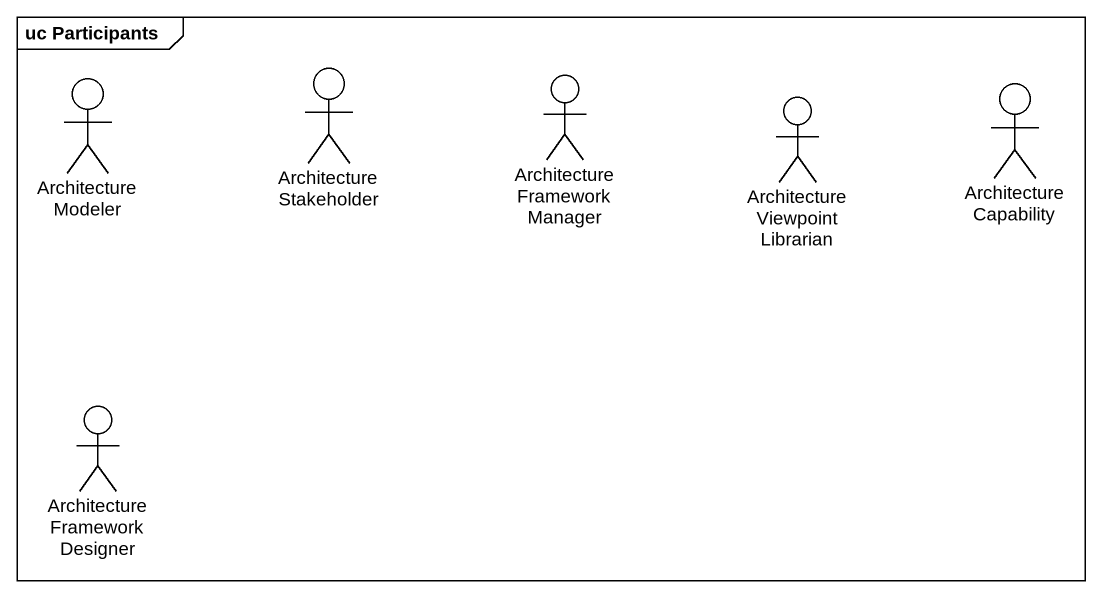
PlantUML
@startuml
mainframe uc Participants
actor "Architecture Modeler" as Architecture_Modeler
actor "Architecture Stakeholder" as Architecture_Stakeholder
actor "Architecture Framework Manager" as Architecture_Framework
actor "Architecture Viewpoint Librarian" as Architecture_Viewpoint
actor "Architecture Capability" as Architecture_Capability
actor "Architecture Framework Designer" as Architecture_Framework_2
@enduml
